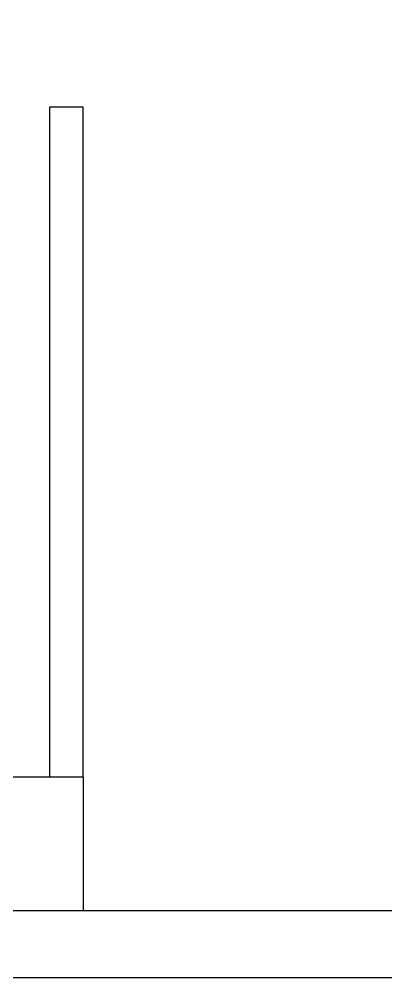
# Model space of a CAD drawing. Header units: inches. Extents: x 21 to 132, y 19 to 196.
# Drawn here: x 64.954 to 65.502, y 51.866 to 53.297 of the extents above; entities that cross this region are included whole.
import ezdxf

# ---------------------------------------------------------------- set-up
doc = ezdxf.new("R2010")
doc.units = ezdxf.units.IN
doc.header["$MEASUREMENT"] = 0
doc.layers.add('fur', color=253, linetype='Continuous')
doc.layers.add('inwall', color=41, linetype='Continuous')

msp = doc.modelspace()

# ---------------------------------------------------------------- linework, layer by layer
at = {"layer": 'fur'}
msp.add_line((66.94941, 51.86601), (63.94941, 51.86601), dxfattribs=at)
msp.add_lwpolyline([(64.61136, 53.76723), (66.77161, 53.76723), (66.77161, 51.96601), (64.08935, 51.96601)], dxfattribs=at)
at = {"layer": 'inwall'}
for p, q in [((65.04941, 53.16601), (64.99941, 53.16601)), ((64.99941, 53.16601), (64.99941, 52.16601)), ((65.04941, 52.16601), (65.04941, 53.16601)), ((63.64941, 52.16601), (65.04941, 52.16601)), ((65.04941, 52.16601), (65.04941, 51.96601)), ((65.04941, 51.96601), (61.60501, 51.96601))]:
    msp.add_line(p, q, dxfattribs=at)

doc.saveas('drawing.dxf')
